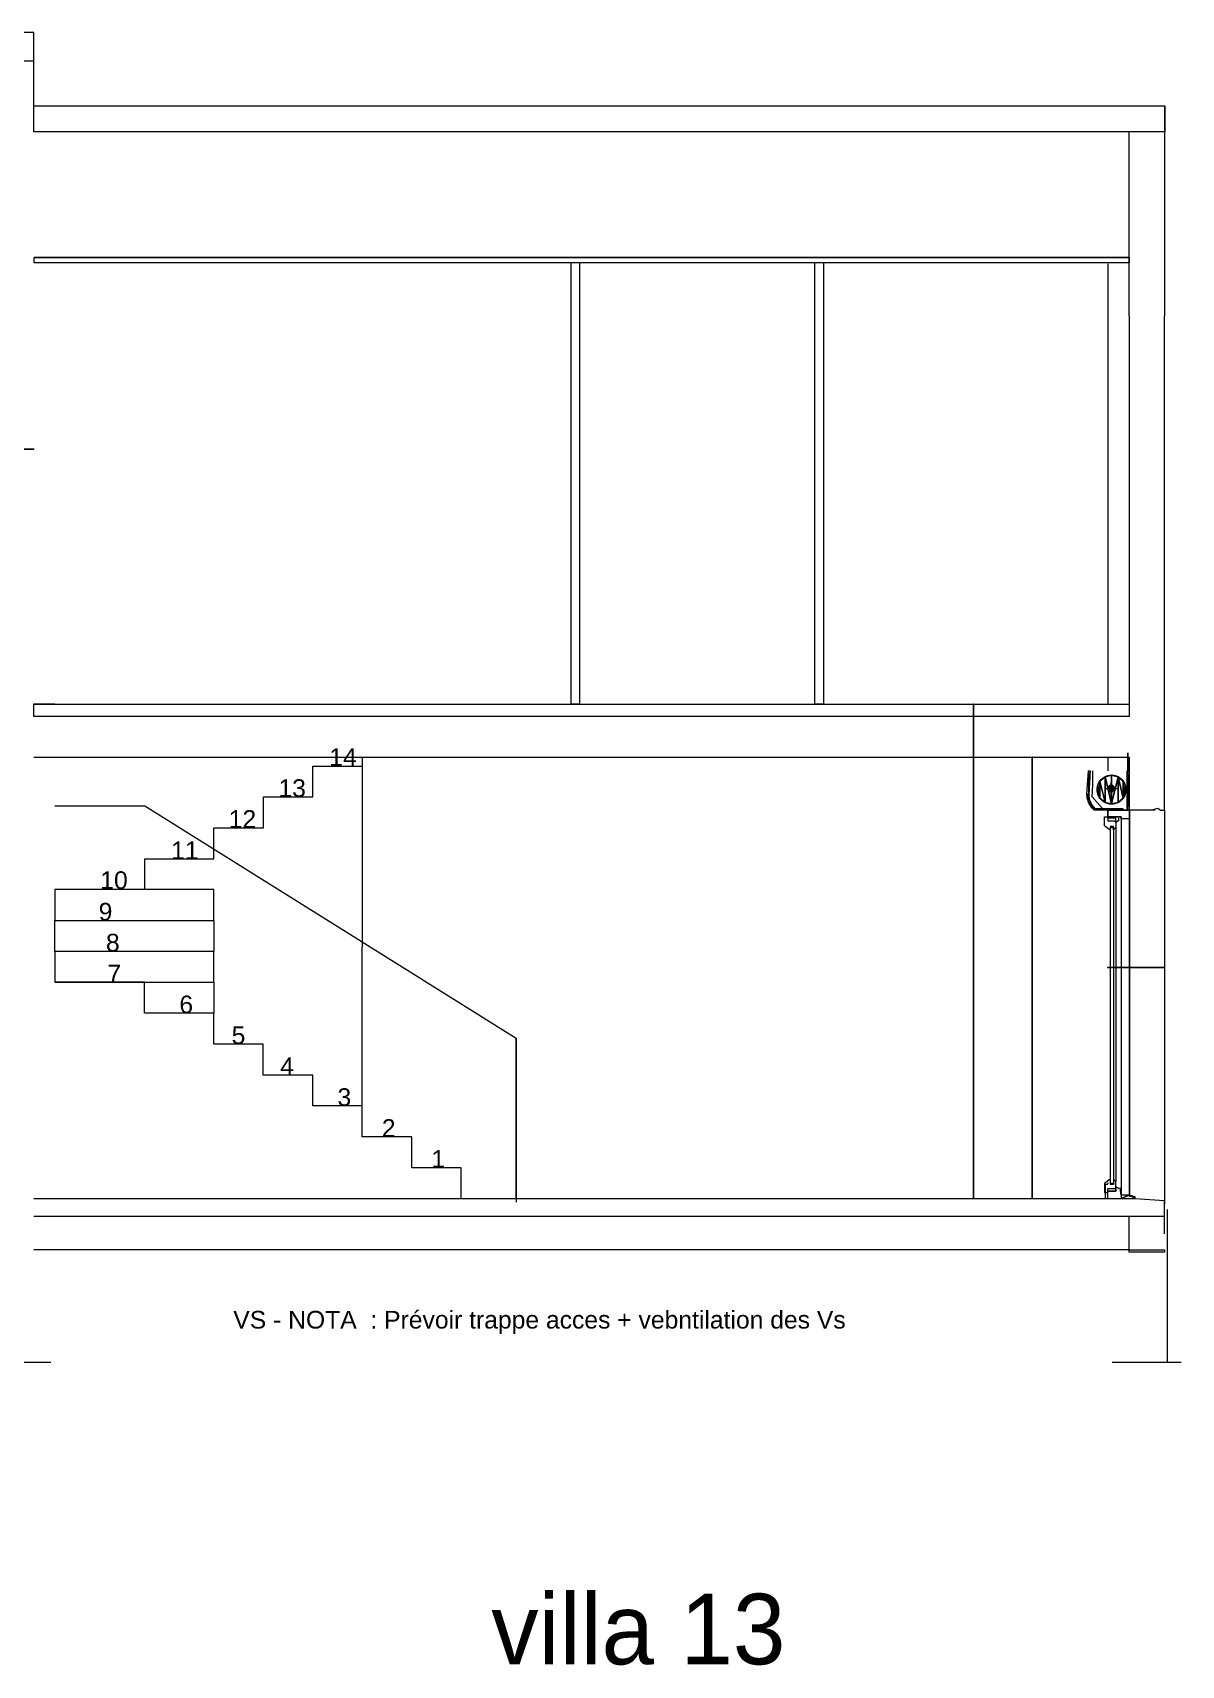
# Model space of a CAD drawing. Header units: metres. Extents: x -12536 to 12621, y -17191 to 9596.
# Drawn here: x -3738 to -3088, y -6678 to -5753 of the extents above; entities that cross this region are included whole.
import ezdxf
from ezdxf.lldxf.tags import DXFTag

# ---------------------------------------------------------------- set-up
doc = ezdxf.new("R2010")
doc.units = ezdxf.units.M
doc.header["$MEASUREMENT"] = 0
doc.header["$PDMODE"] = 2
doc.header["$PDSIZE"] = 0.25
doc.layers.add('B-VOILE-BA', color=7, linetype='Continuous', lineweight=60)
doc.layers.add('Calque commun', color=7, linetype='Continuous')
doc.layers.add('Cotations', color=7, linetype='Continuous')
doc.styles.add('Arial3', font='arial.ttf', dxfattribs={"height": 0.1})
doc.styles.add('Arial4', font='arial.ttf', dxfattribs={"height": 0.165})
doc.styles.add('Century Gothic4', font='GOTHIC.TTF', dxfattribs={"height": 0.4})
doc.styles.add('Verdana3', font='verdana.ttf', dxfattribs={"height": 0.064})
tags = doc.linetypes.add('HIDDEN', pattern=[0.375, 0.25, -0.125]).pattern_tags.tags
tags[6:7] = [DXFTag(74, 4), DXFTag(75, 0), DXFTag(340, '0'), DXFTag(46, 1.0), DXFTag(50, 0.0), DXFTag(44, 0.0), DXFTag(45, 0.0)]
tags[4:5] = [DXFTag(74, 4), DXFTag(75, 0), DXFTag(340, '0'), DXFTag(46, 1.0), DXFTag(50, 0.0), DXFTag(44, 0.0), DXFTag(45, 0.0)]
tags = doc.linetypes.add('HIDDENX2', pattern=[0.75, 0.5, -0.25]).pattern_tags.tags
tags[6:7] = [DXFTag(74, 4), DXFTag(75, 0), DXFTag(340, '0'), DXFTag(46, 1.0), DXFTag(50, 0.0), DXFTag(44, 0.0), DXFTag(45, 0.0)]
tags[4:5] = [DXFTag(74, 4), DXFTag(75, 0), DXFTag(340, '0'), DXFTag(46, 1.0), DXFTag(50, 0.0), DXFTag(44, 0.0), DXFTag(45, 0.0)]
doc.dimstyles.new('DIM26', dxfattribs={"dimtxt": 0.1, "dimasz": 0.025, "dimexe": 0.1, "dimexo": 0, "dimgap": 5e-05, "dimtad": 1, "dimzin": 1, "dimdsep": 46, "dimtxsty": 'Arial4', "dimblk": 'ORIGIN', "dimcen": 0.09, "dimdle": 0.1, "dimadec": 0, "dimazin": 0, "dimtfac": 1, "dimtdec": 4, "dimtix": 1, "dimtofl": 0, "dimtmove": 0, "dimatfit": 3, "dimfxl": 0.1, "dimfxlon": 1, "dimfrac": 2, "dimtolj": 1, "dimtzin": 0, "dimarcsym": 2})
doc.dimstyles.new('DIM27', dxfattribs={"dimtxt": 0.064, "dimasz": 0.035, "dimexe": 0.05, "dimexo": 0, "dimgap": 0.05, "dimtad": 1, "dimzin": 1, "dimdsep": 46, "dimtxsty": 'Verdana3', "dimblk": 'ORIGIN', "dimcen": 0.09, "dimdle": 0.05, "dimadec": 0, "dimazin": 0, "dimtfac": 1, "dimtdec": 4, "dimtix": 1, "dimtofl": 0, "dimtmove": 0, "dimatfit": 3, "dimfxl": 0.05, "dimfxlon": 1, "dimfrac": 2, "dimtolj": 1, "dimtzin": 0, "dimarcsym": 2})

# ---------------------------------------------------------------- blocks, each defined once
blk = doc.blocks.new('_ORIGIN')
at = {"color": 0, "linetype": 'ByBlock', "lineweight": -2}
blk.add_line((0, 0), (-1, 0), dxfattribs=at)
blk.add_circle((0, 0), 0.5, dxfattribs=at)
blk = doc.blocks.new('*D1867')
at = {"layer": 'Cotations', "color": 0, "linetype": 'ByBlock', "lineweight": -2, "transparency": 16777216}
for p, q in [((-3205.28, -6133.82), (-3205.38, -6133.82)), ((-3205.28, -6163.8), (-3205.28, -6133.85)), ((-3205.28, -6163.82), (-3205.38, -6163.82))]:
    blk.add_line(p, q, dxfattribs=at)
at = {"layer": 'Defpoints', "color": 0, "linetype": 'Continuous', "transparency": 16777216}
for p in [(-3205.28, -6133.82), (-3205.28, -6133.82), (-3205.28, -6163.82)]:
    blk.add_point(p, dxfattribs=at)
at = {"layer": 'Cotations', "color": 0, "linetype": 'Continuous', "lineweight": -2, "transparency": 16777216, "xscale": 0.02500000037252903, "yscale": 0.02500000037252903, "zscale": 0.02500000037252903}
for p, rotation in [((-3205.28, -6133.82), 90), ((-3205.28, -6163.82), 270)]:
    blk.add_blockref('_ORIGIN', p, dxfattribs=dict(at, rotation=rotation))
at = {"layer": 'Cotations', "color": 7, "linetype": 'Continuous', "lineweight": 5, "transparency": 16777216, "insert": (-3205.28, -6148.82), "char_height": 0.165, "attachment_point": 8, "rotation": 90, "line_spacing_factor": 0.776067, "style": 'Arial4'}
blk.add_mtext('\\A1;30.00', dxfattribs=at)
blk = doc.blocks.new('*D1879')
at = {"layer": 'Cotations', "color": 0, "linetype": 'ByBlock', "lineweight": -2, "transparency": 16777216}
for p, q in [((-3205.28, -6163.82), (-3205.38, -6163.82)), ((-3205.28, -6413.8), (-3205.28, -6163.85)), ((-3205.28, -6413.82), (-3205.38, -6413.82))]:
    blk.add_line(p, q, dxfattribs=at)
at = {"layer": 'Defpoints', "color": 0, "linetype": 'Continuous', "transparency": 16777216}
for p in [(-3205.28, -6163.82), (-3205.28, -6163.82), (-3205.28, -6413.82)]:
    blk.add_point(p, dxfattribs=at)
at = {"layer": 'Cotations', "color": 0, "linetype": 'Continuous', "lineweight": -2, "transparency": 16777216, "xscale": 0.02500000037252903, "yscale": 0.02500000037252903, "zscale": 0.02500000037252903}
for p, rotation in [((-3205.28, -6163.82), 90), ((-3205.28, -6413.82), 270)]:
    blk.add_blockref('_ORIGIN', p, dxfattribs=dict(at, rotation=rotation))
at = {"layer": 'Cotations', "color": 7, "linetype": 'Continuous', "lineweight": 5, "transparency": 16777216, "insert": (-3205.28, -6288.82), "char_height": 0.165, "attachment_point": 8, "rotation": 90, "line_spacing_factor": 0.776067, "style": 'Arial4'}
blk.add_mtext('\\A1;250.00', dxfattribs=at)
blk = doc.blocks.new('*D1882')
at = {"layer": 'Calque commun', "color": 0, "linetype": 'ByBlock', "lineweight": -2, "transparency": 16777216}
for p, q in [((-3757.17, -5989.24), (-3757.17, -5989.34)), ((-3757.14, -5989.29), (-3737.21, -5989.29)), ((-3737.17, -5989.29), (-3737.21, -5989.29)), ((-3737.17, -5989.24), (-3737.17, -5989.34))]:
    blk.add_line(p, q, dxfattribs=at)
at = {"layer": 'Calque commun', "color": 0, "linetype": 'Continuous', "lineweight": -2, "transparency": 16777216}
blk.add_line((-3737.14, -5989.29), (-3737.1, -5989.29), dxfattribs=at)
at = {"layer": 'Defpoints', "color": 0, "linetype": 'Continuous', "transparency": 16777216}
for p in [(-3757.17, -5956.66), (-3737.17, -5956.66), (-3737.17, -5989.29)]:
    blk.add_point(p, dxfattribs=at)
at = {"layer": 'Calque commun', "color": 0, "linetype": 'Continuous', "lineweight": -2, "transparency": 16777216, "xscale": 0.03500000014901161, "yscale": 0.03500000014901161, "zscale": 0.03500000014901161, "rotation": 180}
for p in [(-3757.17, -5989.29), (-3737.17, -5989.29)]:
    blk.add_blockref('_ORIGIN', p, dxfattribs=at)
at = {"layer": 'Calque commun', "color": 170, "linetype": 'Continuous', "lineweight": 5, "transparency": 16777216, "insert": (-3747.17, -5989.24), "char_height": 0.064, "attachment_point": 8, "line_spacing_factor": 0.770449, "style": 'Verdana3'}
blk.add_mtext('\\A1;20.00', dxfattribs=at)
blk = doc.blocks.new('*D1891')
at = {"layer": 'Cotations', "color": 0, "linetype": 'ByBlock', "lineweight": -2, "transparency": 16777216}
for p, q in [((-3171.83, -6193.82), (-3172.03, -6193.82)), ((-3171.93, -6413.79), (-3171.93, -6193.84)), ((-3171.83, -6413.82), (-3172.03, -6413.82))]:
    blk.add_line(p, q, dxfattribs=at)
at = {"layer": 'Defpoints', "color": 0, "linetype": 'Continuous', "transparency": 16777216}
for p in [(-3171.93, -6193.82), (-3157.96, -6193.82), (-3157.96, -6413.82)]:
    blk.add_point(p, dxfattribs=at)
at = {"layer": 'Cotations', "color": 0, "linetype": 'Continuous', "lineweight": -2, "transparency": 16777216, "xscale": 0.02500000037252903, "yscale": 0.02500000037252903, "zscale": 0.02500000037252903}
for p, rotation in [((-3171.93, -6193.82), 90), ((-3171.93, -6413.82), 270)]:
    blk.add_blockref('_ORIGIN', p, dxfattribs=dict(at, rotation=rotation))
at = {"layer": 'Cotations', "color": 7, "linetype": 'Continuous', "lineweight": 5, "transparency": 16777216, "insert": (-3171.93, -6303.82), "char_height": 0.165, "attachment_point": 8, "rotation": 90, "line_spacing_factor": 0.776067, "style": 'Arial4'}
blk.add_mtext('\\A1;220.00', dxfattribs=at)
blk = doc.blocks.new('*D1892')
at = {"layer": 'Cotations', "color": 0, "linetype": 'ByBlock', "lineweight": -2, "transparency": 16777216}
for p, q in [((-3129.17, -6282.87), (-3129.17, -6283.07)), ((-3129.15, -6282.97), (-3117.2, -6282.97)), ((-3117.18, -6282.87), (-3117.18, -6283.07))]:
    blk.add_line(p, q, dxfattribs=at)
at = {"layer": 'Defpoints', "color": 0, "linetype": 'Continuous', "transparency": 16777216}
for p in [(-3129.17, -6163.82), (-3117.18, -6163.82), (-3117.18, -6282.97)]:
    blk.add_point(p, dxfattribs=at)
at = {"layer": 'Cotations', "color": 0, "linetype": 'Continuous', "lineweight": -2, "transparency": 16777216, "xscale": 0.02500000037252903, "yscale": 0.02500000037252903, "zscale": 0.02500000037252903, "rotation": 180}
blk.add_blockref('_ORIGIN', (-3129.17, -6282.97), dxfattribs=at)
at = {"layer": 'Cotations', "color": 0, "linetype": 'Continuous', "lineweight": -2, "transparency": 16777216, "xscale": 0.02500000037252903, "yscale": 0.02500000037252903, "zscale": 0.02500000037252903}
blk.add_blockref('_ORIGIN', (-3117.18, -6282.97), dxfattribs=at)
at = {"layer": 'Cotations', "color": 7, "linetype": 'Continuous', "lineweight": 5, "transparency": 16777216, "insert": (-3123.17, -6282.97), "char_height": 0.165, "attachment_point": 8, "line_spacing_factor": 0.776067, "style": 'Arial4'}
blk.add_mtext('\\A1;12.00', dxfattribs=at)
blk = doc.blocks.new('*D1893')
at = {"layer": 'Cotations', "color": 0, "linetype": 'ByBlock', "lineweight": -2, "transparency": 16777216}
for p, q in [((-3117.18, -6282.87), (-3117.18, -6283.07)), ((-3117.15, -6282.97), (-3097.2, -6282.97)), ((-3097.18, -6282.87), (-3097.18, -6283.07))]:
    blk.add_line(p, q, dxfattribs=at)
at = {"layer": 'Defpoints', "color": 0, "linetype": 'Continuous', "transparency": 16777216}
for p in [(-3097.18, -6154.37), (-3117.18, -6163.82), (-3097.18, -6282.97)]:
    blk.add_point(p, dxfattribs=at)
at = {"layer": 'Cotations', "color": 0, "linetype": 'Continuous', "lineweight": -2, "transparency": 16777216, "xscale": 0.02500000037252903, "yscale": 0.02500000037252903, "zscale": 0.02500000037252903, "rotation": 180}
blk.add_blockref('_ORIGIN', (-3117.18, -6282.97), dxfattribs=at)
at = {"layer": 'Cotations', "color": 0, "linetype": 'Continuous', "lineweight": -2, "transparency": 16777216, "xscale": 0.02500000037252903, "yscale": 0.02500000037252903, "zscale": 0.02500000037252903}
blk.add_blockref('_ORIGIN', (-3097.18, -6282.97), dxfattribs=at)
at = {"layer": 'Cotations', "color": 7, "linetype": 'Continuous', "lineweight": 5, "transparency": 16777216, "insert": (-3107.18, -6282.97), "char_height": 0.165, "attachment_point": 8, "line_spacing_factor": 0.776067, "style": 'Arial4'}
blk.add_mtext('\\A1;20.00', dxfattribs=at)
blk = doc.blocks.new('*D1894')
at = {"layer": 'Cotations', "color": 0, "linetype": 'ByBlock', "lineweight": -2, "transparency": 16777216}
for p, q in [((-3171.83, -6163.82), (-3172.03, -6163.82)), ((-3171.93, -6193.79), (-3171.93, -6163.84)), ((-3171.83, -6193.82), (-3172.03, -6193.82))]:
    blk.add_line(p, q, dxfattribs=at)
at = {"layer": 'Defpoints', "color": 0, "linetype": 'Continuous', "transparency": 16777216}
for p in [(-3171.93, -6163.82), (-3157.96, -6163.82), (-3157.96, -6193.82)]:
    blk.add_point(p, dxfattribs=at)
at = {"layer": 'Cotations', "color": 0, "linetype": 'Continuous', "lineweight": -2, "transparency": 16777216, "xscale": 0.02500000037252903, "yscale": 0.02500000037252903, "zscale": 0.02500000037252903}
for p, rotation in [((-3171.93, -6163.82), 90), ((-3171.93, -6193.82), 270)]:
    blk.add_blockref('_ORIGIN', p, dxfattribs=dict(at, rotation=rotation))
at = {"layer": 'Cotations', "color": 7, "linetype": 'Continuous', "lineweight": 5, "transparency": 16777216, "insert": (-3171.93, -6178.82), "char_height": 0.165, "attachment_point": 8, "rotation": 90, "line_spacing_factor": 0.776067, "style": 'Arial4'}
blk.add_mtext('\\A1;30.00', dxfattribs=at)

msp = doc.modelspace()

# ---------------------------------------------------------------- linework, layer by layer
at = {"layer": 'Calque commun', "color": 7, "linetype": 'Continuous', "lineweight": 20}
for p, q in [((-3737.175, -5795.019), (-3737.175, -5769.395)), ((-3097.175, -5795.019), (-3097.175, -5913.82)), ((-3117.174, -5913.82), (-3117.174, -5809.661)), ((-3116.853, -5880.821), (-3736.853, -5880.821)), ((-3736.853, -5883.821), (-3736.853, -5880.821)), ((-3116.853, -5883.821), (-3736.853, -5883.821)), ((-3129.18, -5884.32), (-3129.18, -6133.821)), ((-3116.853, -5883.821), (-3116.853, -5880.821)), ((-3097.144, -5893.955), (-3097.181, -5903.368)), ((-3097.181, -5903.368), (-3097.181, -5903.368)), ((-3117.18, -5913.82), (-3117.18, -6140.821)), ((-3097.175, -6193.819), (-3097.175, -5913.82)), ((-3737.175, -6163.821), (-3117.175, -6163.821)), ((-3129.175, -6163.82), (-3129.175, -6171.453)), ((-3117.175, -6163.82), (-3117.175, -6193.819)), ((-3117.175, -6193.819), (-3117.175, -6163.82)), ((-3117.175, -6163.821), (-3117.175, -6193.819)), ((-3116.835, -6193.819), (-3129.175, -6193.819)), ((-3129.175, -6196.761), (-3129.175, -6193.819)), ((-3129.175, -6193.819), (-3129.175, -6197.622)), ((-3104.825, -6193.819), (-3117.175, -6193.819)), ((-3117.175, -6193.819), (-3117.175, -6198.818)), ((-3102.354, -6193.819), (-3117.175, -6193.819)), ((-3104.825, -6193.819), (-3100.824, -6192.662)), ((-3100.824, -6192.662), (-3099.324, -6193.819)), ((-3099.324, -6193.819), (-3097.175, -6193.819)), ((-3129.175, -6197.622), (-3121.667, -6197.622)), ((-3121.667, -6197.622), (-3129.175, -6197.622)), ((-3121.667, -6197.622), (-3121.667, -6198.818)), ((-3121.667, -6198.818), (-3121.667, -6197.622)), ((-3117.175, -6198.818), (-3121.667, -6198.818)), ((-3737.175, -6413.821), (-3117.174, -6413.821)), ((-3129.175, -6413.821), (-3113.727, -6413.821)), ((-3113.727, -6413.821), (-3097.175, -6414.925)), ((-3097.175, -6433.813), (-3097.175, -6414.925)), ((-3737.175, -6423.822), (-3097.175, -6423.822)), ((-3117.174, -6442.823), (-3117.174, -6423.822)), ((-3117.174, -6442.823), (-3737.175, -6442.823)), ((-3117.174, -6442.823), (-3097.175, -6442.823)), ((-3117.174, -6444.166), (-3117.174, -6442.823)), ((-3097.175, -6444.166), (-3117.174, -6444.166)), ((-3097.175, -6442.823), (-3097.175, -6444.166))]:
    msp.add_line(p, q, dxfattribs=at)
at = {"layer": 'Calque commun', "color": 5, "linetype": 'ByBlock', "lineweight": -2}
msp.add_line((-3736.853, -5880.821), (-3116.853, -5880.821), dxfattribs=at)
at = {"layer": 'Calque commun', "color": 15, "linetype": 'Continuous', "lineweight": 20}
for p, q in [((-3433.212, -5883.821), (-3433.212, -6133.821)), ((-3428.212, -5883.821), (-3433.212, -5883.821)), ((-3428.212, -5883.821), (-3428.212, -6133.821)), ((-3295.212, -5883.821), (-3295.212, -6133.821)), ((-3290.212, -5883.821), (-3295.212, -5883.821)), ((-3290.212, -5883.821), (-3290.212, -6133.821)), ((-3428.212, -6133.821), (-3433.212, -6133.821)), ((-3290.212, -6133.821), (-3295.212, -6133.821))]:
    msp.add_line(p, q, dxfattribs=at)
at = {"layer": 'Calque commun', "color": 7, "linetype": 'Continuous', "lineweight": 5}
for p, q in [((-3737.515, -6133.821), (-3725.175, -6133.821)), ((-3725.175, -6133.821), (-3737.175, -6133.821)), ((-3725.175, -6133.821), (-3737.175, -6133.821)), ((-3137.756, -6179.382), (-3137.756, -6171.453)), ((-3138.037, -6186.33), (-3137.756, -6179.382)), ((-3130.725, -6181.576), (-3123.718, -6181.576)), ((-3127.319, -6185.546), (-3127.319, -6178.063)), ((-3132.47, -6192.712), (-3138.037, -6186.33)), ((-3132.47, -6192.712), (-3138.037, -6186.33)), ((-3116.835, -6193.819), (-3129.175, -6193.819)), ((-3129.175, -6193.819), (-3117.175, -6193.819)), ((-3129.175, -6193.819), (-3117.175, -6193.819)), ((-3116.835, -6193.819), (-3129.175, -6193.819)), ((-3129.175, -6198.319), (-3129.175, -6193.819)), ((-3129.175, -6198.319), (-3129.175, -6193.819)), ((-3116.835, -6193.819), (-3116.835, -6412.723)), ((-3097.175, -6193.819), (-3097.175, -6417.011)), ((-3130.974, -6197.622), (-3129.175, -6197.622)), ((-3130.974, -6202.621), (-3130.974, -6197.622)), ((-3130.974, -6197.622), (-3129.175, -6197.622)), ((-3130.974, -6202.621), (-3130.974, -6197.622)), ((-3127.901, -6205.055), (-3130.974, -6202.621)), ((-3127.901, -6205.055), (-3130.974, -6202.621)), ((-3129.175, -6197.622), (-3129.175, -6199.819)), ((-3129.175, -6197.622), (-3129.175, -6199.819)), ((-3124.675, -6198.319), (-3129.175, -6198.319)), ((-3124.675, -6198.319), (-3129.175, -6198.319)), ((-3129.175, -6199.819), (-3124.675, -6199.819)), ((-3129.175, -6199.819), (-3124.675, -6199.819)), ((-3125.901, -6203.087), (-3127.901, -6203.087)), ((-3127.901, -6203.087), (-3127.901, -6205.055)), ((-3125.901, -6203.087), (-3127.901, -6203.087)), ((-3127.901, -6203.087), (-3127.901, -6205.055)), ((-3127.901, -6203.087), (-3127.901, -6405.855)), ((-3125.901, -6203.895), (-3127.901, -6203.895)), ((-3125.901, -6203.895), (-3127.901, -6203.895)), ((-3125.901, -6203.895), (-3125.901, -6203.087)), ((-3125.901, -6203.895), (-3125.901, -6203.087)), ((-3125.901, -6203.087), (-3125.901, -6405.855)), ((-3124.675, -6203.895), (-3125.901, -6205.052)), ((-3125.901, -6205.052), (-3125.901, -6203.895)), ((-3124.675, -6203.895), (-3125.901, -6205.052)), ((-3125.901, -6205.052), (-3125.901, -6203.895)), ((-3124.675, -6199.819), (-3124.675, -6198.319)), ((-3124.675, -6199.819), (-3124.675, -6198.319)), ((-3123.176, -6199.819), (-3124.675, -6200.819)), ((-3124.675, -6200.819), (-3124.675, -6199.819)), ((-3124.675, -6199.819), (-3124.675, -6203.895)), ((-3123.176, -6199.819), (-3124.675, -6200.819)), ((-3124.675, -6200.819), (-3124.675, -6199.819)), ((-3124.675, -6199.819), (-3124.675, -6203.895)), ((-3124.675, -6203.895), (-3124.675, -6404.052)), ((-3123.176, -6198.319), (-3123.176, -6199.819)), ((-3123.176, -6198.319), (-3123.176, -6199.819)), ((-3121.667, -6198.818), (-3121.673, -6411.821)), ((-3117.175, -6198.818), (-3117.175, -6411.82)), ((-3127.901, -6402.891), (-3130.974, -6405.325)), ((-3130.974, -6405.325), (-3130.974, -6410.326)), ((-3129.175, -6405.82), (-3130.675, -6405.82)), ((-3130.675, -6405.82), (-3130.675, -6413.82)), ((-3129.175, -6404.938), (-3129.175, -6405.349)), ((-3125.901, -6405.261), (-3127.901, -6405.261)), ((-3125.901, -6405.855), (-3127.901, -6405.855)), ((-3124.675, -6404.052), (-3125.901, -6402.895)), ((-3124.675, -6408.128), (-3124.675, -6404.052)), ((-3124.675, -6409.627), (-3124.675, -6406.844)), ((-3123.176, -6408.128), (-3124.675, -6407.128)), ((-3130.974, -6410.326), (-3129.175, -6410.326)), ((-3129.175, -6413.628), (-3129.175, -6408.128)), ((-3129.175, -6408.128), (-3124.675, -6408.128)), ((-3129.175, -6409.627), (-3124.675, -6409.627)), ((-3124.675, -6409.627), (-3129.175, -6409.627)), ((-3124.675, -6408.128), (-3124.675, -6409.627)), ((-3122.115, -6407.902), (-3123.176, -6408.128)), ((-3121.673, -6411.821), (-3122.115, -6407.902))]:
    msp.add_line(p, q, dxfattribs=at)
at = {"layer": 'Calque commun', "color": 20, "linetype": 'Continuous', "lineweight": 5}
for p, q in [((-3551.201, -6378.82), (-3551.171, -6163.821)), ((-3635.171, -6308.815), (-3634.973, -6308.815))]:
    msp.add_line(p, q, dxfattribs=at)
at = {"layer": 'Calque commun', "color": 3, "linetype": 'ByBlock', "lineweight": -2}
msp.add_line((-3117.924, -6172.562), (-3117.924, -6161.426), dxfattribs=at)
at = {"layer": 'Calque commun', "color": 7, "linetype": 'HIDDEN', "lineweight": 20}
msp.add_line((-3095.675, -6420.026), (-3095.675, -6506.717), dxfattribs=at)
at = {"layer": 'Calque commun', "color": 7, "linetype": 'HIDDENX2', "lineweight": 20}
for p, q in [((-3727.571, -6506.716), (-3766.777, -6506.716)), ((-3087.572, -6506.716), (-3126.778, -6506.716))]:
    msp.add_line(p, q, dxfattribs=at)
at = {"layer": 'Calque commun', "color": 20, "linetype": 'Continuous', "lineweight": 5}
for points in [[(-3579.171, -6186.321, 0), (-3579.171, -6168.821, 0), (-3551.171, -6168.821, 0)], [(-3607.171, -6203.821, 0), (-3607.171, -6186.321, 0), (-3579.171, -6186.321, 0)], [(-3635.171, -6221.321, 0), (-3635.171, -6203.821, 0), (-3607.171, -6203.821, 0)], [(-3674.311, -6238.822, 0), (-3674.311, -6221.321, 0), (-3635.171, -6221.321, 0)], [(-3674.509, -6308.814, 0), (-3674.509, -6291.314, 0), (-3725.173, -6291.314, 0)], [(-3635.171, -6326.315, 0), (-3635.171, -6308.815, 0), (-3674.311, -6308.815, 0)], [(-3607.282, -6343.816, 0), (-3607.282, -6326.316, 0), (-3635.309, -6326.316, 0)], [(-3579.255, -6361.317, 0), (-3579.255, -6343.817, 0), (-3607.282, -6343.817, 0)], [(-3551.228, -6378.818, 0), (-3551.228, -6361.319, 0), (-3579.255, -6361.319, 0)], [(-3523.201, -6396.32, 0), (-3523.201, -6378.82, 0), (-3551.228, -6378.82, 0)], [(-3495.174, -6413.821, 0), (-3495.174, -6396.321, 0), (-3523.201, -6396.321, 0)]]:
    msp.add_polyline3d(points, dxfattribs=at)
at = {"layer": 'Cotations', "color": 20, "linetype": 'Continuous', "lineweight": 5}
for p, q in [((-3725.173, -6191.315), (-3674.323, -6191.315)), ((-3635.171, -6291.322), (-3635.171, -6308.815)), ((-3464.018, -6413.822), (-3464.018, -6322.953))]:
    msp.add_line(p, q, dxfattribs=at)
msp.add_polyline3d([(-3674.323, -6191.315, 0), (-3464.018, -6322.953, 0), (-3464.018, -6415.823, 0)], dxfattribs=at)

# ---------------------------------------------------------------- texts
at = {"layer": 'B-VOILE-BA', "style": 'Century Gothic4'}
msp.add_text('villa 13', height=40, dxfattribs=at).set_placement((-3478.185, -6677.574))
at = {"layer": 'Calque commun', "color": 5, "linetype": 'ByBlock', "lineweight": -2, "style": 'Arial3'}
for s, p in [('8', (-3696.295, -6273.822)), ('7', (-3695.443, -6291.314)), ('6', (-3654.741, -6308.815)), ('5', (-3625.152, -6326.316)), ('4', (-3597.683, -6343.817)), ('3', (-3565.242, -6361.319)), ('2', (-3540.113, -6378.82)), ('1', (-3512.059, -6396.321))]:
    msp.add_text(s, height=10, dxfattribs=at).set_placement(p)
at = {"layer": 'Cotations', "color": 5, "linetype": 'ByBlock', "lineweight": -2, "style": 'Arial3'}
for s, p in [('14', (-3569.899, -6168.821)), ('13', (-3598.653, -6186.321)), ('12', (-3626.785, -6203.821)), ('11', (-3659.425, -6221.543)), ('10', (-3699.514, -6238.455)), ('9', (-3700.434, -6256.322))]:
    msp.add_text(s, height=10, dxfattribs=at).set_placement(p)
at = {"layer": 'Cotations', "color": 7, "style": 'Arial3'}
msp.add_text('VS - NOTA  : Prévoir trappe acces + vebntilation des Vs', height=10, dxfattribs=at).set_placement((-3624.223, -6487.399))

# ---------------------------------------------------------------- dimensions: what is measured, and where the dimension line sits
at = {"layer": 'Calque commun', "color": 5, "linetype": 'Continuous', "lineweight": 5}
dim = msp.add_aligned_dim(p1=(-3757.173, -5956.662), p2=(-3737.175, -5956.662), distance=-32.628, dimstyle='DIM27', override={"dimclrt": 170}, dxfattribs=at)
dim.commit()
dim.dimension.update_dxf_attribs({"geometry": '*D1882', "text_midpoint": (-3747.174, -5989.206)})
at = {"layer": 'Cotations', "color": 14, "linetype": 'Continuous', "lineweight": 5}
for p1, p2, distance, picture, middle in [((-3205.281, -6163.821), (-3205.281, -6133.821), 0, '*D1867', (-3205.365, -6148.821)), ((-3205.281, -6413.822), (-3205.281, -6163.821), 0, '*D1879', (-3205.365, -6288.821)), ((-3157.962, -6193.819), (-3157.962, -6163.82), 13.972, '*D1894', (-3172.019, -6178.82)), ((-3129.175, -6163.82), (-3117.175, -6163.82), -119.148, '*D1892', (-3123.175, -6282.884)), ((-3157.962, -6413.82), (-3157.962, -6193.819), 13.972, '*D1891', (-3172.019, -6303.82))]:
    dim = msp.add_aligned_dim(p1=p1, p2=p2, distance=distance, dimstyle='DIM26', override={"dimclrt": 7}, dxfattribs=at)
    dim.commit()
    dim.dimension.update_dxf_attribs({"geometry": picture, "text_midpoint": middle})
dim = msp.add_linear_dim(base=(-3097.175, -6282.968), p1=(-3117.175, -6163.82), p2=(-3097.175, -6154.373), dimstyle='DIM26', override={"dimclrt": 7}, dxfattribs=at)
dim.commit()
dim.dimension.update_dxf_attribs({"geometry": '*D1893', "text_midpoint": (-3107.175, -6282.884)})

# ---------------------------------------------------------------- meshes
at = {"layer": 'Calque commun', "color": 7, "linetype": 'Continuous', "lineweight": 20}
mesh = msp.add_polyface(dxfattribs=at)
corners = [(-3737.175, -5753.489), (-4397.173, -5753.489), (-4397.173, -5769.395), (-3737.175, -5769.395)]
mesh.append_faces([[corners[k] for k in face] for face in [(0, 1, 2, 3)]], dxfattribs={"color": 7})
mesh = msp.add_polyface(dxfattribs=at)
corners = [(-4399.174, -5809.661), (-5699.098, -5809.661), (-5699.098, -5795.019), (-4399.174, -5795.019), (-3096.982, -5809.661), (-3737.175, -5809.661), (-3737.175, -5795.019), (-3096.982, -5795.019)]
mesh.append_faces([[corners[k] for k in face] for face in [(0, 1, 2, 3), (4, 5, 6, 7)]], dxfattribs={"color": 7})
mesh = msp.add_polyface(dxfattribs=at)
corners = [(-3737.175, -6140.821), (-3737.175, -6133.821), (-3117.174, -6133.821), (-3117.174, -6140.821)]
mesh.append_faces([[corners[k] for k in face] for face in [(0, 1, 2, 3)]], dxfattribs={"color": 7})
at = {"layer": 'Calque commun', "color": 7, "linetype": 'Continuous', "lineweight": 5}
mesh = msp.add_polyface(dxfattribs=at)
corners = [(-3139.98, -6184.944), (-3140.97, -6184.944), (-3140.063, -6171.453), (-3138.162, -6192.523), (-3138.732, -6191.805), (-3137.698, -6191.525), (-3139.944, -6185.831), (-3140.827, -6186.771), (-3140.935, -6185.861), (-3136.862, -6193.814), (-3136.488, -6192.82), (-3120.678, -6193.813), (-3137.12, -6192.198), (-3139.395, -6188.427), (-3139.069, -6189.252), (-3140.079, -6189.413), (-3138.218, -6190.807), (-3139.244, -6191.044), (-3139.694, -6190.245), (-3138.676, -6190.047), (-3139.148, -6171.453), (-3137.538, -6193.194), (-3139.834, -6186.711), (-3120.678, -6192.818), (-3139.65, -6187.578), (-3140.398, -6188.553), (-3140.648, -6187.671), (-3118.176, -6171.453), (-3117.175, -6171.453), (-3117.175, -6193.819), (-3118.176, -6193.819)]
mesh.append_faces([[corners[k] for k in face] for face in [(11, 10, 23)]], dxfattribs={"vtx0": -1, "color": 7})
mesh.append_faces([[corners[k] for k in face] for face in [(9, 10, 11), (3, 12, 21)]], dxfattribs={"vtx0": -1, "vtx1": -1, "color": 7})
mesh.append_faces([[corners[k] for k in face] for face in [(0, 1, 2), (6, 7, 8), (3, 5, 12), (16, 4, 17), (22, 26, 7), (24, 25, 26), (27, 28, 29), (0, 8, 1), (13, 15, 25)]], dxfattribs={"vtx0": -1, "vtx2": -1, "color": 7})
mesh.append_faces([[corners[k] for k in face] for face in [(30, 27, 29)]], dxfattribs={"vtx1": -1, "color": 7})
mesh.append_faces([[corners[k] for k in face] for face in [(3, 4, 5), (13, 14, 15), (17, 18, 19), (20, 0, 2), (14, 19, 18), (9, 21, 10), (6, 22, 7), (16, 5, 4), (18, 15, 14), (24, 13, 25), (22, 24, 26), (0, 6, 8), (12, 10, 21), (19, 16, 17)]], dxfattribs={"vtx1": -1, "vtx2": -1, "color": 7})
mesh = msp.add_polyface(dxfattribs=at)
corners = [(-3117.175, -6171.453), (-3117.175, -6193.819), (-3118.176, -6193.819), (-3136.488, -6192.82), (-3120.678, -6192.818), (-3120.678, -6193.813), (-3139.244, -6191.044), (-3138.218, -6190.807), (-3138.732, -6191.805), (-3140.648, -6187.671), (-3139.65, -6187.578), (-3140.398, -6188.553), (-3138.162, -6192.523), (-3137.12, -6192.198), (-3137.538, -6193.194), (-3140.079, -6189.413), (-3139.395, -6188.427), (-3137.698, -6191.525), (-3138.676, -6190.047), (-3139.148, -6171.453), (-3139.98, -6184.944), (-3140.063, -6171.453), (-3139.694, -6190.245), (-3139.069, -6189.252), (-3140.97, -6184.944), (-3140.935, -6185.861), (-3139.834, -6186.711), (-3140.827, -6186.771), (-3139.944, -6185.831), (-3136.862, -6193.814), (-3118.176, -6171.453)]
mesh.append_faces([[corners[k] for k in face] for face in [(6, 7, 8), (9, 10, 11), (12, 13, 14), (24, 20, 25), (15, 23, 22), (3, 14, 13)]], dxfattribs={"vtx0": -1, "vtx1": -1, "color": 7})
mesh.append_faces([[corners[k] for k in face] for face in [(8, 7, 17), (6, 18, 7), (22, 23, 18), (26, 9, 27), (15, 16, 23), (3, 5, 29), (28, 27, 25), (3, 29, 14), (12, 17, 13)]], dxfattribs={"vtx0": -1, "vtx2": -1, "color": 7})
mesh.append_faces([[corners[k] for k in face] for face in [(15, 11, 16), (19, 20, 21), (6, 22, 18), (12, 8, 17), (28, 26, 27), (26, 10, 9), (2, 30, 0), (10, 16, 11), (20, 28, 25), (24, 21, 20)]], dxfattribs={"vtx1": -1, "vtx2": -1, "color": 7})
mesh.append_faces([[corners[k] for k in face] for face in [(0, 1, 2), (3, 4, 5)]], dxfattribs={"vtx2": -1, "color": 7})
mesh = msp.add_polyface(dxfattribs=at)
corners = [(-3133.248, -6176.919), (-3130.758, -6174.956), (-3133.643, -6177.42), (-3120.493, -6186.974), (-3119.339, -6179.686), (-3119.339, -6184.708), (-3118.966, -6181.559), (-3119.166, -6180.3), (-3119.041, -6180.926), (-3134.797, -6184.708), (-3134.797, -6179.686), (-3133.643, -6186.974), (-3121.79, -6176.017), (-3122.822, -6175.268), (-3122.291, -6175.622), (-3134.577, -6179.087), (-3134.309, -6178.508), (-3135.195, -6182.197), (-3134.971, -6180.3), (-3134.971, -6184.094), (-3119.166, -6184.094), (-3118.941, -6182.197), (-3123.379, -6174.956), (-3129.58, -6174.468), (-3130.178, -6174.689), (-3128.34, -6190.224), (-3127.068, -6190.324), (-3127.706, -6190.299), (-3125.797, -6190.224), (-3126.431, -6190.299), (-3122.822, -6189.127), (-3123.379, -6189.438), (-3121.79, -6188.377), (-3135.17, -6181.559), (-3135.095, -6180.926), (-3130.758, -6189.438), (-3120.888, -6187.475), (-3129.58, -6189.926), (-3134.309, -6185.887), (-3133.998, -6186.444), (-3130.178, -6189.706), (-3132.346, -6176.017), (-3131.315, -6175.268), (-3135.095, -6183.469), (-3135.17, -6182.835), (-3119.827, -6185.887), (-3120.139, -6186.444), (-3119.56, -6185.307), (-3120.493, -6177.42), (-3120.139, -6177.951), (-3119.827, -6178.508), (-3131.315, -6189.127), (-3131.845, -6188.772), (-3132.346, -6188.377), (-3125.797, -6174.17), (-3125.171, -6174.295), (-3124.557, -6174.468), (-3128.965, -6174.295), (-3128.34, -6174.17), (-3124.557, -6189.926), (-3125.171, -6190.1), (-3119.56, -6179.087), (-3132.815, -6176.45), (-3133.998, -6177.951), (-3128.965, -6190.1), (-3133.248, -6187.475), (-3132.815, -6187.944), (-3121.322, -6187.944), (-3127.068, -6174.07), (-3127.706, -6174.095), (-3123.958, -6189.706), (-3118.966, -6182.835), (-3119.041, -6183.469), (-3131.845, -6175.622), (-3122.291, -6188.772), (-3120.888, -6176.919), (-3121.322, -6176.45), (-3134.577, -6185.307), (-3126.431, -6174.095), (-3123.958, -6174.689)]
mesh.append_faces([[corners[k] for k in face] for face in [(6, 7, 8), (12, 13, 14), (23, 1, 24), (25, 26, 27), (38, 11, 39), (35, 37, 40), (4, 50, 61), (65, 53, 66), (32, 36, 67), (68, 58, 69), (59, 31, 70), (20, 71, 72), (30, 32, 74), (54, 68, 78)]], dxfattribs={"vtx0": -1, "color": 7})
mesh.append_faces([[corners[k] for k in face] for face in [(0, 1, 2), (17, 19, 44), (19, 10, 9), (48, 22, 75)]], dxfattribs={"vtx0": -1, "vtx1": -1, "color": 7})
mesh.append_faces([[corners[k] for k in face] for face in [(3, 4, 5), (9, 10, 11), (17, 18, 19), (20, 7, 21), (35, 11, 2), (35, 25, 37), (35, 26, 25), (48, 3, 22), (35, 1, 26), (28, 26, 31), (38, 9, 11), (31, 22, 3), (0, 41, 1), (31, 36, 32), (48, 4, 3), (68, 1, 58), (35, 53, 65), (35, 2, 1), (11, 10, 2), (12, 75, 22), (54, 22, 68), (68, 26, 1), (31, 26, 22), (48, 50, 4), (54, 56, 22), (3, 5, 45), (16, 2, 10), (59, 28, 31), (68, 22, 26), (23, 58, 1)]], dxfattribs={"vtx0": -1, "vtx1": -1, "vtx2": -1, "color": 7})
mesh.append_faces([[corners[k] for k in face] for face in [(12, 22, 13), (31, 3, 36), (19, 18, 10), (41, 42, 1), (20, 4, 7), (35, 65, 11), (20, 21, 71)]], dxfattribs={"vtx0": -1, "vtx2": -1, "color": 7})
mesh.append_faces([[corners[k] for k in face] for face in [(30, 31, 32), (17, 33, 18), (20, 5, 4), (6, 21, 7), (35, 51, 53)]], dxfattribs={"vtx1": -1, "vtx2": -1, "color": 7})
mesh.append_faces([[corners[k] for k in face] for face in [(10, 15, 16), (28, 29, 26), (33, 34, 18), (19, 43, 44), (45, 46, 3), (5, 47, 45), (48, 49, 50), (51, 52, 53), (54, 55, 56), (23, 57, 58), (59, 60, 28), (0, 62, 41), (16, 63, 2), (25, 64, 37), (41, 73, 42), (12, 76, 75), (38, 77, 9), (56, 79, 22)]], dxfattribs={"vtx2": -1, "color": 7})
mesh = msp.add_polyface(dxfattribs=at)
corners = [(-3127.614, -6183.438), (-3127.759, -6183.409), (-3127.902, -6183.369), (-3128.175, -6179.896), (-3127.024, -6179.713), (-3126.463, -6179.896), (-3125.485, -6181.136), (-3125.577, -6180.854), (-3125.526, -6180.993), (-3127.902, -6179.782), (-3127.759, -6179.742), (-3127.614, -6179.713), (-3125.711, -6182.561), (-3125.793, -6182.684), (-3125.885, -6182.8), (-3125.433, -6181.576), (-3125.457, -6181.281), (-3125.439, -6181.428), (-3128.999, -6182.432), (-3129.182, -6181.871), (-3128.753, -6182.8), (-3125.457, -6181.871), (-3125.986, -6182.909), (-3128.175, -6183.256), (-3126.736, -6183.369), (-3126.879, -6183.409), (-3127.024, -6183.438), (-3125.986, -6180.242), (-3126.463, -6183.256), (-3126.736, -6179.782), (-3127.319, -6183.461), (-3127.171, -6183.456), (-3125.639, -6182.432), (-3125.639, -6180.72), (-3126.211, -6180.05), (-3126.094, -6180.142), (-3126.211, -6183.101), (-3126.334, -6183.184), (-3128.041, -6179.834), (-3129.153, -6182.016), (-3129.061, -6182.297), (-3125.885, -6180.351), (-3127.319, -6179.69), (-3128.927, -6182.561), (-3128.845, -6182.684), (-3129.061, -6180.854), (-3129.153, -6181.136), (-3129.112, -6180.993), (-3128.427, -6180.05), (-3128.304, -6179.968), (-3125.577, -6182.297), (-3125.485, -6182.016), (-3125.526, -6182.159), (-3125.793, -6180.467), (-3125.711, -6180.59), (-3128.652, -6182.909), (-3126.334, -6179.968), (-3129.112, -6182.159), (-3129.205, -6181.576), (-3129.182, -6181.281), (-3128.427, -6183.101), (-3128.999, -6180.72), (-3128.927, -6180.59), (-3128.753, -6180.351), (-3129.199, -6181.724), (-3127.171, -6179.696), (-3128.652, -6180.242), (-3128.544, -6180.142), (-3127.467, -6183.456), (-3128.304, -6183.184), (-3128.544, -6183.01), (-3126.094, -6183.01), (-3125.439, -6181.724), (-3127.467, -6179.696), (-3128.041, -6183.318), (-3128.845, -6180.467), (-3129.199, -6181.428), (-3126.597, -6183.318), (-3126.879, -6179.742), (-3126.597, -6179.834)]
mesh.append_faces([[corners[k] for k in face] for face in [(6, 7, 8), (15, 16, 17), (30, 26, 31), (27, 34, 35), (28, 36, 37), (43, 20, 44), (45, 46, 47), (3, 48, 49), (50, 51, 52), (58, 19, 64), (0, 30, 68), (55, 60, 70)]], dxfattribs={"vtx0": -1, "color": 7})
mesh.append_faces([[corners[k] for k in face] for face in [(66, 59, 63), (18, 20, 43), (61, 46, 45)]], dxfattribs={"vtx0": -1, "vtx1": -1, "color": 7})
mesh.append_faces([[corners[k] for k in face] for face in [(3, 4, 5), (18, 19, 20), (3, 9, 11), (0, 2, 23), (27, 28, 5), (4, 29, 5), (21, 32, 14), (0, 23, 26), (24, 26, 28), (3, 5, 28), (42, 4, 11), (3, 28, 23), (28, 26, 23), (27, 22, 28), (21, 22, 16), (27, 5, 34), (28, 22, 36), (27, 16, 22), (33, 16, 41), (3, 11, 4), (58, 59, 19), (55, 23, 60), (15, 21, 16), (3, 23, 55), (3, 55, 66), (3, 66, 48), (66, 19, 59), (55, 19, 66), (61, 63, 59), (0, 26, 30)]], dxfattribs={"vtx0": -1, "vtx1": -1, "vtx2": -1, "color": 7})
mesh.append_faces([[corners[k] for k in face] for face in [(21, 14, 22), (6, 33, 7), (39, 18, 40), (61, 59, 46)]], dxfattribs={"vtx0": -1, "vtx2": -1, "color": 7})
mesh.append_faces([[corners[k] for k in face] for face in [(32, 12, 14), (27, 41, 16), (55, 20, 19), (39, 19, 18), (61, 62, 63), (6, 16, 33), (21, 51, 32), (50, 32, 51), (54, 33, 41)]], dxfattribs={"vtx1": -1, "vtx2": -1, "color": 7})
mesh.append_faces([[corners[k] for k in face] for face in [(0, 1, 2), (9, 10, 11), (12, 13, 14), (24, 25, 26), (3, 38, 9), (41, 53, 54), (5, 56, 34), (40, 57, 39), (42, 65, 4), (66, 67, 48), (23, 69, 60), (22, 71, 36), (15, 72, 21), (11, 73, 42), (2, 74, 23), (62, 75, 63), (58, 76, 59), (28, 77, 24), (4, 78, 29), (29, 79, 5)]], dxfattribs={"vtx2": -1, "color": 7})
at = {"layer": 'Calque commun', "color": 20, "linetype": 'Continuous', "lineweight": 5}
mesh = msp.add_polyface(dxfattribs=at)
corners = [(-3725.173, -6256.322), (-3635.171, -6256.322), (-3635.171, -6238.822), (-3725.173, -6238.822)]
mesh.append_faces([[corners[k] for k in face] for face in [(0, 1, 2, 3)]], dxfattribs={"color": 20})
mesh = msp.add_polyface(dxfattribs=at)
corners = [(-3635.171, -6273.822), (-3725.161, -6273.822), (-3725.161, -6256.322), (-3635.171, -6256.322)]
mesh.append_faces([[corners[k] for k in face] for face in [(0, 1, 2, 3)]], dxfattribs={"color": 20})
mesh = msp.add_polyface(dxfattribs=at)
corners = [(-3725.161, -6291.322), (-3635.171, -6291.322), (-3635.171, -6273.822), (-3725.161, -6273.822)]
mesh.append_faces([[corners[k] for k in face] for face in [(0, 1, 2, 3)]], dxfattribs={"color": 20})
at = {"layer": 'Calque commun', "color": 7, "linetype": 'Continuous', "lineweight": 20}
mesh = msp.add_polyface(dxfattribs=at)
corners = [(-3113.714, -6413.821), (-3113.714, -6412.82), (-3117.175, -6411.821), (-3121.673, -6413.821), (-3121.673, -6411.821)]
mesh.append_faces([[corners[k] for k in face] for face in [(3, 2, 4)]], dxfattribs={"vtx0": -1, "color": 7})
mesh.append_faces([[corners[k] for k in face] for face in [(3, 0, 2)]], dxfattribs={"vtx1": -1, "vtx2": -1, "color": 7})
mesh.append_faces([[corners[k] for k in face] for face in [(0, 1, 2)]], dxfattribs={"vtx2": -1, "color": 7})

doc.saveas('drawing.dxf')
